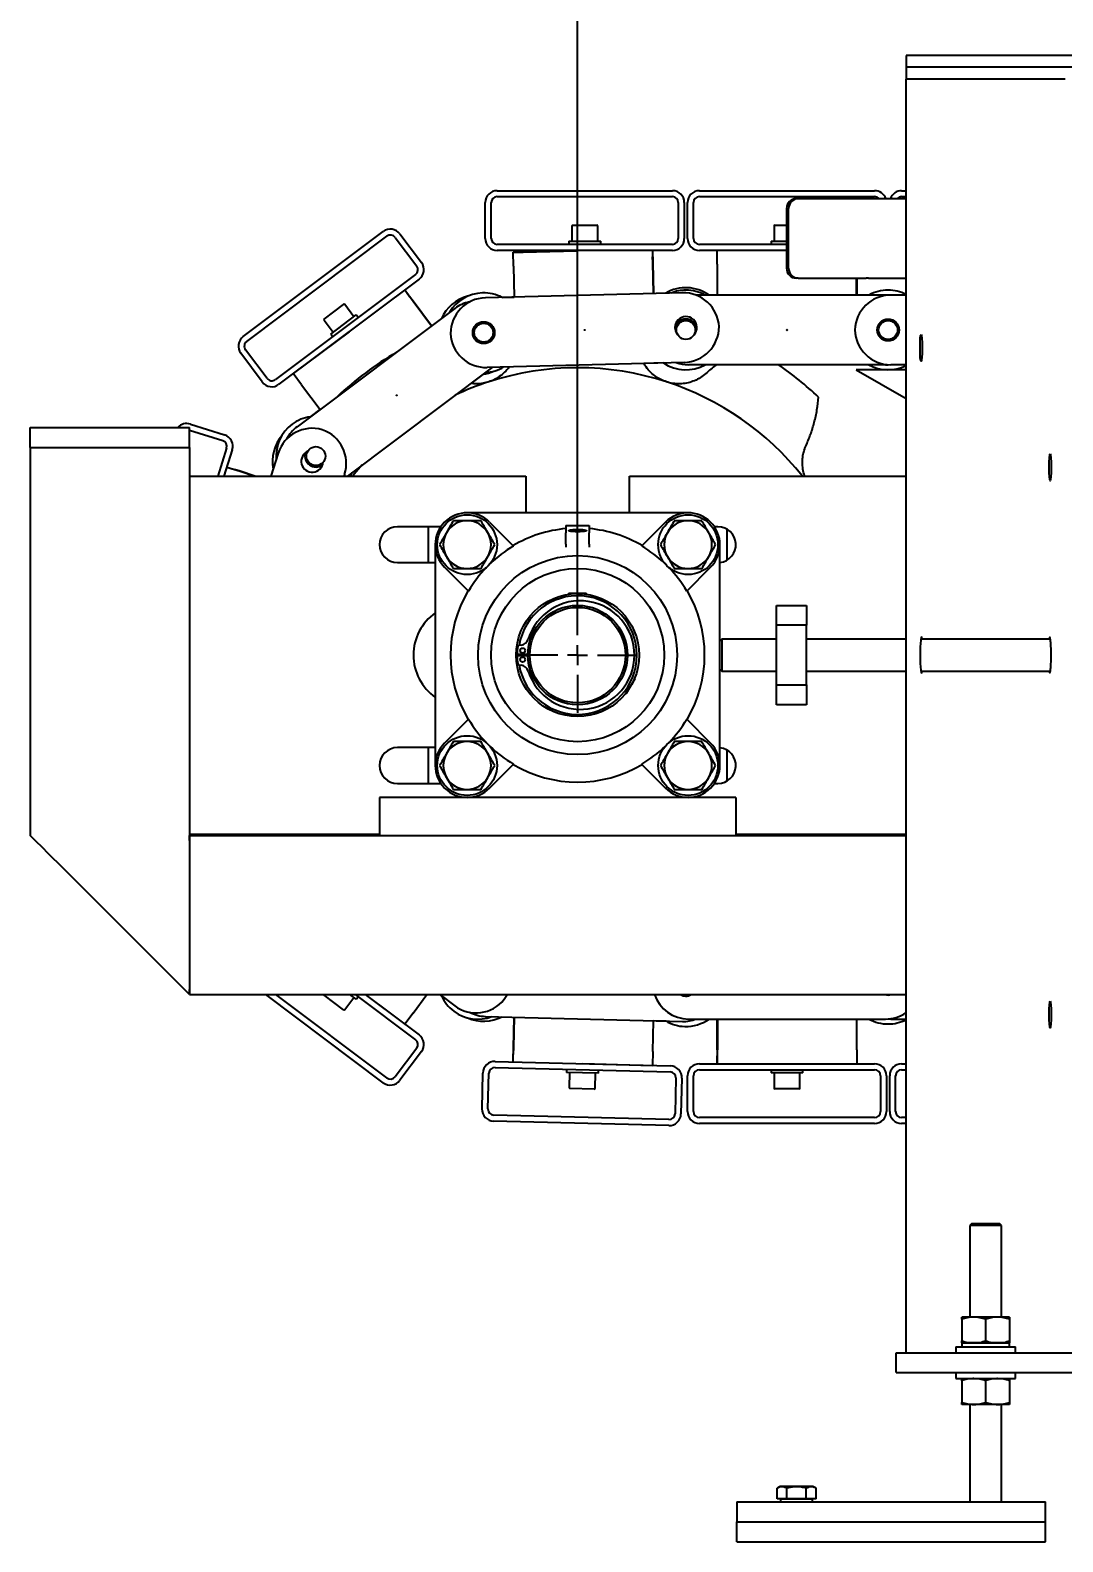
# Model space of a CAD drawing. Header units: millimetres. Extents: x 0 to 11880, y 0 to 8400.
# Drawn here: x 5668 to 6187, y 6149 to 6909 of the extents above; entities that cross this region are included whole.
import ezdxf

# ---------------------------------------------------------------- set-up
doc = ezdxf.new("R2010")
doc.units = ezdxf.units.MM
doc.header["$LTSCALE"] = 20
doc.layers.add('ANNOTAZIONI', color=7, linetype='Continuous')
doc.styles.add('SLDTEXTSTYLE0', font='arial.ttf', dxfattribs={"width": 0.948})
doc.dimstyles.new('SLDDIMSTYLE0', dxfattribs={"dimtxt": 60, "dimasz": 66.04, "dimexe": 0, "dimexo": 0.0625, "dimgap": 15, "dimtad": 1, "dimdec": 1, "dimrnd": 1e-09, "dimzin": 12, "dimdsep": 46, "dimtxsty": 'SLDTEXTSTYLE0', "dimsah": 1, "dimcen": 0.09, "dimadec": 0, "dimazin": 3, "dimtfac": 1, "dimtofl": 0, "dimtmove": 0, "dimatfit": 3, "dimfxl": 1, "dimfrac": 2, "dimtolj": 1, "dimtzin": 12, "dimarcsym": 0})

# ---------------------------------------------------------------- blocks, each defined once
blk = doc.blocks.new('_D_2')
at = {"layer": 'ANNOTAZIONI', "transparency": 16777216}
for p, q in [((5942.78, 6614.54), (5942.78, 7353.34)), ((10826.98, 6648.04), (10826.98, 7353.34)), ((5942.78, 7333.34), (10826.98, 7333.34))]:
    blk.add_line(p, q, dxfattribs=at)
for points in [[(5942.78, 7333.34), (6008.82, 7323.18), (6008.82, 7343.5)], [(10826.98, 7333.34), (10760.94, 7343.5), (10760.94, 7323.18)]]:
    blk.add_solid(points, dxfattribs=at)
at = {"layer": 'ANNOTAZIONI', "transparency": 16777216, "insert": (8258.83, 7410.69), "char_height": 60, "attachment_point": 1, "style": 'SLDTEXTSTYLE0'}
blk.add_mtext('4884,2', dxfattribs=at)
blk = doc.blocks.new('SW_CENTERMARKSYMBOL_0')
at = {"layer": 'ANNOTAZIONI', "color": 0}
for p, q in [((0, 10), (0, 29)), ((-10, 0), (-29, 0)), ((0, 0), (-5, 0)), ((0, 0), (0, 5)), ((0, 0), (0, -5)), ((0, 0), (5, 0)), ((10, 0), (29, 0)), ((0, -10), (0, -29))]:
    blk.add_line(p, q, dxfattribs=at)

msp = doc.modelspace()

# ---------------------------------------------------------------- linework, layer by layer
at = {"color": 7, "linetype": 'Continuous', "lineweight": 25}
for p, q in [((10672.78, 6895.94), (6107.78, 6895.94)), ((6107.78, 6895.94), (6107.78, 6892.94)), ((6107.78, 6892.94), (6107.78, 6889.94)), ((10672.78, 6889.94), (6107.78, 6889.94)), ((6107.78, 6889.94), (6107.78, 6883.94)), ((6107.78, 6243.94), (6107.78, 6883.94)), ((6110.28, 6883.94), (6107.78, 6883.94)), ((6114.27, 6883.94), (6110.28, 6883.94)), ((6116.51, 6883.94), (6114.27, 6883.94)), ((6124.48, 6883.94), (6116.51, 6883.94)), ((6171.07, 6883.94), (6124.48, 6883.94)), ((6179.05, 6883.94), (6171.07, 6883.94)), ((6181.28, 6883.94), (6179.05, 6883.94)), ((6185.27, 6883.94), (6181.28, 6883.94)), ((6187.78, 6883.94), (6185.27, 6883.94)), ((5896.38, 6803.93), (5896.38, 6821.93)), ((5899.38, 6803.93), (5899.38, 6821.93)), ((5902.38, 6827.93), (5990.38, 6827.93)), ((5902.38, 6824.93), (5990.38, 6824.93)), ((5993.38, 6821.93), (5993.38, 6803.93)), ((5996.38, 6821.93), (5996.38, 6803.93)), ((5997.98, 6803.93), (5997.98, 6821.93)), ((6000.98, 6803.93), (6000.98, 6821.93)), ((6003.98, 6827.93), (6091.98, 6827.93)), ((6003.98, 6824.93), (6091.98, 6824.93)), ((6052.61, 6823.94), (6053.64, 6823.94)), ((6053.64, 6823.94), (6087.67, 6823.94)), ((6087.67, 6823.94), (6088.96, 6823.94)), ((6088.96, 6823.94), (6107.78, 6823.94)), ((6105.58, 6827.93), (6107.78, 6827.93)), ((6105.58, 6824.93), (6107.78, 6824.93)), ((6047.78, 6818.94), (6047.78, 6788.94)), ((6048.81, 6788.94), (6048.81, 6818.94)), ((5774.73, 6754.61), (5845.12, 6807.43)), ((5939.88, 6810.13), (5939.88, 6802.53)), ((5940.28, 6810.53), (5952.48, 6810.53)), ((5952.88, 6802.53), (5952.88, 6810.13)), ((6041.48, 6810.13), (6041.48, 6802.53)), ((6041.88, 6810.53), (6047.78, 6810.53)), ((5776.53, 6752.21), (5846.92, 6805.03)), ((5851.12, 6804.43), (5861.92, 6790.03)), ((5853.52, 6806.23), (5864.32, 6791.83)), ((5990.38, 6800.93), (5902.38, 6800.93)), ((5938.38, 6802.53), (5938.38, 6800.93)), ((5938.38, 6802.53), (5954.38, 6802.53)), ((5954.38, 6800.93), (5954.38, 6802.53)), ((6047.78, 6800.93), (6003.98, 6800.93)), ((6039.98, 6802.53), (6039.98, 6800.93)), ((6039.98, 6802.53), (6047.78, 6802.53)), ((5990.38, 6797.93), (5902.38, 6797.93)), ((5947.97, 6797.93), (5910.36, 6796.96)), ((5910.36, 6796.96), (5915.36, 6797.09)), ((5910.36, 6796.96), (5910.36, 6796.96)), ((5910.54, 6789.96), (5910.36, 6796.96)), ((5915.36, 6797.09), (5942.38, 6797.78)), ((5942.38, 6797.93), (5942.38, 6797.78)), ((5980.36, 6797.93), (5980.44, 6794.76)), ((5980.36, 6797.93), (5980.51, 6791.76)), ((5980.44, 6794.76), (5980.44, 6794.76)), ((5980.52, 6791.76), (5980.44, 6794.76)), ((5980.91, 6776.27), (5980.51, 6791.76)), ((5980.52, 6791.76), (5980.92, 6776.27)), ((6047.78, 6797.93), (6003.98, 6797.93)), ((6012.97, 6790.93), (6012.97, 6797.93)), ((5861.32, 6785.83), (5790.93, 6733.01)), ((5910.54, 6789.96), (5910.94, 6774.47)), ((6012.97, 6790.93), (6012.97, 6775.43)), ((6053.64, 6783.94), (6052.61, 6783.94)), ((6053.64, 6783.94), (6087.67, 6783.94)), ((6082.97, 6775.43), (6082.97, 6783.94)), ((6082.98, 6783.94), (6082.98, 6775.43)), ((6088.96, 6783.94), (6087.67, 6783.94)), ((6088.96, 6783.94), (6107.78, 6783.94)), ((5863.12, 6783.43), (5792.73, 6730.61)), ((5855.92, 6778.03), (5860.12, 6772.43)), ((5855.92, 6778.03), (5858.32, 6774.83)), ((5995.4, 6776.64), (5896.45, 6774.1)), ((5881.02, 6768.73), (5801.84, 6709.32)), ((5815.49, 6763.44), (5825.24, 6770.76)), ((5830.37, 6764.6), (5825.8, 6770.68)), ((5858.32, 6774.83), (5858.32, 6774.83)), ((5860.12, 6772.43), (5858.32, 6774.83)), ((5869.42, 6760.03), (5860.12, 6772.43)), ((5860.12, 6772.43), (5869.43, 6760.03)), ((5904.82, 6774.31), (5910.94, 6774.47)), ((6097.47, 6775.43), (6002.37, 6775.43)), ((6098.77, 6775.38), (6097.47, 6775.43)), ((6107.78, 6775.43), (6100.08, 6775.43)), ((5815.41, 6762.88), (5819.97, 6756.8)), ((5818.77, 6755.9), (5831.57, 6765.5)), ((5832.53, 6764.22), (5831.57, 6765.5)), ((5827.93, 6757.02), (5799.93, 6736.01)), ((5818.77, 6755.9), (5819.73, 6754.62)), ((5824.73, 6754.62), (5824.73, 6754.62)), ((5784.33, 6731.81), (5773.53, 6746.21)), ((5786.73, 6733.61), (5775.93, 6748.01)), ((5896.77, 6751.97), (5895.87, 6751.12)), ((5899.94, 6739.17), (5827.13, 6684.54)), ((5996.3, 6741.65), (5897.35, 6739.11)), ((5985.93, 6741.38), (5976.09, 6741.13)), ((6097.47, 6740.43), (5998.48, 6740.43)), ((6082.78, 6737.94), (6107.78, 6723.5)), ((6107.78, 6737.94), (6082.78, 6737.94)), ((6097.47, 6740.43), (6098.77, 6740.48)), ((6107.78, 6740.43), (6100.08, 6740.43)), ((5799.93, 6736.02), (5799.93, 6736.02)), ((5804.13, 6730.41), (5799.93, 6736.01)), ((5804.13, 6730.41), (5813.43, 6718.02)), ((5896.5, 6736.59), (5889.15, 6731.07)), ((5808.54, 6714.34), (5813.43, 6718.02)), ((5667.78, 6708.94), (5747.78, 6708.94)), ((5667.78, 6698.94), (5667.78, 6708.94)), ((5747.78, 6698.94), (5747.78, 6708.94)), ((5747.78, 6707.63), (5764.47, 6702.3)), ((5748.23, 6710.63), (5765.38, 6705.16)), ((5667.78, 6698.94), (5670.28, 6698.94)), ((5667.78, 6698.94), (5667.78, 6503.94)), ((5667.78, 6698.94), (5747.78, 6698.94)), ((5745.27, 6698.94), (5747.78, 6698.94)), ((5747.78, 6698.94), (5747.78, 6423.94)), ((5766.41, 6698.53), (5761.95, 6684.54)), ((5769.27, 6697.61), (5765.1, 6684.54)), ((5792.37, 6696), (5788.72, 6684.54)), ((5766.53, 6689.04), (5770.35, 6687.82)), ((5766.53, 6689.04), (5773.2, 6686.91)), ((5770.35, 6687.82), (5770.34, 6687.82)), ((5773.2, 6686.91), (5770.35, 6687.82)), ((5773.2, 6686.91), (5780.64, 6684.54)), ((5780.63, 6684.54), (5773.2, 6686.91)), ((5825.72, 6685.36), (5825.46, 6684.54)), ((5829.11, 6686.03), (5828.59, 6684.54)), ((5747.78, 6684.54), (5916.78, 6684.54)), ((5916.78, 6684.54), (5916.78, 6666.04)), ((5968.78, 6684.54), (6107.78, 6684.54)), ((5968.78, 6666.04), (5968.78, 6684.54)), ((5998.28, 6666.04), (5887.28, 6666.04)), ((5874.05, 6659.04), (5852.28, 6659.04)), ((5867.78, 6659.04), (5867.78, 6641.04)), ((5898.59, 6661.35), (5910.59, 6649.35)), ((5936.94, 6659.64), (5948.61, 6659.64)), ((5936.94, 6659.64), (5936.94, 6655.95)), ((5936.94, 6650.34), (5936.94, 6655.95)), ((5948.61, 6659.64), (5948.61, 6655.95)), ((5948.61, 6650.34), (5948.61, 6655.95)), ((5986.96, 6661.35), (5974.96, 6649.35)), ((6013.28, 6659.04), (6011.5, 6659.04)), ((6017.78, 6657.83), (6017.78, 6642.24)), ((5871.28, 6650.04), (5871.28, 6539.04)), ((5936.94, 6650.34), (5936.94, 6648.84)), ((5948.61, 6650.34), (5948.61, 6648.84)), ((6014.28, 6601.46), (6014.28, 6650.04)), ((5852.28, 6641.04), (5871.28, 6641.04)), ((5875.96, 6638.72), (5887.96, 6626.73)), ((5997.59, 6626.73), (6009.59, 6638.72)), ((5938.45, 6625.44), (5938.1, 6625.08)), ((5947.1, 6625.44), (5938.45, 6625.44)), ((5947.46, 6625.08), (5947.1, 6625.44)), ((6042.78, 6609.54), (6042.78, 6619.54)), ((6042.78, 6619.54), (6057.78, 6619.54)), ((6057.78, 6619.54), (6057.78, 6609.54)), ((6057.78, 6609.54), (6042.78, 6609.54)), ((6042.78, 6579.54), (6042.78, 6609.54)), ((6057.78, 6579.54), (6057.78, 6609.54)), ((6015.28, 6602.54), (6014.28, 6601.54)), ((6014.28, 6587.62), (6014.28, 6601.46)), ((6042.78, 6602.54), (6015.28, 6602.54)), ((6015.28, 6602.54), (6015.28, 6586.54)), ((6107.78, 6602.54), (6057.78, 6602.54)), ((6180.31, 6602.54), (6115.25, 6602.54)), ((5912.38, 6595.04), (5917.78, 6594.95)), ((5917.78, 6594.13), (5912.38, 6594.04)), ((5912.98, 6594.54), (5912.98, 6595.03)), ((5912.98, 6594.05), (5912.98, 6594.54)), ((5914.42, 6599.57), (5913.32, 6599.43)), ((5913.32, 6589.65), (5914.42, 6589.5)), ((6014.28, 6539.04), (6014.28, 6587.62)), ((6014.28, 6587.54), (6015.28, 6586.54)), ((6015.28, 6586.54), (6042.78, 6586.54)), ((6057.78, 6586.54), (6107.78, 6586.54)), ((6115.25, 6586.54), (6180.31, 6586.54)), ((5967.37, 6575.34), (5971.7, 6582.83)), ((5971.7, 6582.83), (5971.57, 6583.32)), ((6042.78, 6579.54), (6057.78, 6579.54)), ((6042.78, 6569.54), (6042.78, 6579.54)), ((6057.78, 6579.54), (6057.78, 6569.54)), ((5966.89, 6575.21), (5967.37, 6575.34)), ((6057.78, 6569.54), (6042.78, 6569.54)), ((5887.96, 6562.35), (5875.96, 6550.35)), ((5997.59, 6562.35), (6009.59, 6550.35)), ((5871.28, 6548.04), (5852.28, 6548.04)), ((5867.78, 6548.04), (5867.78, 6530.04)), ((6017.78, 6546.83), (6017.78, 6531.24)), ((5898.59, 6527.72), (5910.59, 6539.72)), ((5974.96, 6539.72), (5986.96, 6527.72)), ((5852.28, 6530.04), (5874.05, 6530.04)), ((6011.5, 6530.04), (6013.28, 6530.04)), ((5843.28, 6522.94), (5843.28, 6503.94)), ((6022.28, 6522.94), (5843.28, 6522.94)), ((5998.28, 6523.04), (5887.28, 6523.04)), ((6022.28, 6522.94), (6022.28, 6503.94)), ((5670.28, 6501.43), (5667.78, 6503.94)), ((5747.78, 6504.54), (5843.28, 6504.54)), ((5747.78, 6503.94), (6107.78, 6503.94)), ((5747.78, 6501.43), (5747.78, 6503.94)), ((5761.31, 6504.54), (5761.5, 6503.94)), ((5764.46, 6504.54), (5764.65, 6503.94)), ((5764.46, 6504.54), (5764.65, 6503.94)), ((5785.03, 6503.94), (5786.91, 6504.54)), ((5788.27, 6503.94), (5788.08, 6504.54)), ((5788.08, 6504.54), (5788.27, 6503.94)), ((5824.47, 6504.54), (5825.27, 6503.94)), ((5824.82, 6504.54), (5824.93, 6504.19)), ((5827.41, 6503.94), (5827.1, 6504.54)), ((5827.73, 6503.94), (5827.3, 6504.54)), ((5829.87, 6504.54), (5830.35, 6503.94)), ((6022.28, 6504.54), (6107.78, 6504.54)), ((6055.2, 6503.94), (6055.68, 6504.54)), ((6056.75, 6503.94), (6056.96, 6504.54)), ((6107.78, 6501.43), (6107.78, 6503.94)), ((5674.27, 6497.44), (5670.28, 6501.43)), ((5676.51, 6495.21), (5674.27, 6497.44)), ((5684.48, 6487.23), (5676.51, 6495.21)), ((5731.07, 6440.64), (5684.48, 6487.23)), ((5739.05, 6432.67), (5731.07, 6440.64)), ((5741.28, 6430.43), (5739.05, 6432.67)), ((5745.27, 6426.45), (5741.28, 6430.43)), ((5747.78, 6423.94), (5745.27, 6426.45)), ((5747.78, 6423.94), (5747.78, 6426.45)), ((6107.78, 6423.94), (6107.78, 6426.45)), ((5747.78, 6423.94), (6107.78, 6423.94)), ((5845.11, 6379.65), (5786.09, 6423.94)), ((5846.91, 6382.05), (5791.09, 6423.94)), ((5825.24, 6416.32), (5815.48, 6423.64)), ((5825.8, 6416.4), (5830.36, 6422.47)), ((5831.56, 6421.57), (5828.41, 6423.94)), ((5831.08, 6423.94), (5861.32, 6401.25)), ((5831.56, 6421.57), (5832.52, 6422.85)), ((5836.08, 6423.94), (5863.12, 6403.65)), ((5836.08, 6423.94), (5855.92, 6409.05)), ((5860.13, 6414.65), (5867.1, 6423.94)), ((5874.32, 6423.37), (5873.57, 6423.94)), ((5873.57, 6423.94), (5881.02, 6418.35)), ((5860.13, 6414.65), (5855.92, 6409.05)), ((5896.45, 6412.98), (5995.4, 6410.44)), ((5910.94, 6412.61), (5910.54, 6397.11)), ((5910.54, 6397.11), (5910.94, 6412.61)), ((5998.48, 6411.65), (6097.47, 6411.65)), ((6012.97, 6396.15), (6012.97, 6411.65)), ((6012.98, 6411.65), (6012.98, 6396.15)), ((6082.98, 6396.15), (6082.98, 6411.65)), ((6098.78, 6411.7), (6100.08, 6411.65)), ((6100.08, 6411.65), (6107.78, 6411.65)), ((5855.92, 6409.05), (5855.92, 6409.05)), ((5980.52, 6395.31), (5980.92, 6410.81)), ((5987.03, 6410.65), (5980.92, 6410.81)), ((5861.92, 6397.05), (5851.11, 6382.65)), ((5910.36, 6390.11), (5910.54, 6397.11)), ((5910.54, 6397.11), (5910.46, 6394.11)), ((6012.97, 6396.15), (6012.97, 6393.15)), ((6012.98, 6389.15), (6012.98, 6396.15)), ((6082.98, 6396.15), (6082.98, 6389.15)), ((5864.32, 6395.25), (5853.51, 6380.85)), ((5901.36, 6390.35), (5989.33, 6388.08)), ((5910.36, 6390.11), (5910.46, 6394.11)), ((5910.46, 6394.11), (5910.46, 6394.11)), ((5945.35, 6389.22), (5980.34, 6388.32)), ((5949.35, 6389.11), (5949.35, 6389.11)), ((5980.52, 6395.31), (5980.34, 6388.32)), ((6003.97, 6389.15), (6091.97, 6389.15)), ((6012.97, 6389.15), (6012.97, 6393.15)), ((6012.97, 6393.15), (6012.98, 6393.15)), ((6105.57, 6389.15), (6107.78, 6389.15)), ((5894.75, 6366.51), (5895.21, 6384.5)), ((5897.75, 6366.43), (5898.21, 6384.42)), ((5901.28, 6387.35), (5989.26, 6385.09)), ((5937.27, 6386.42), (5937.23, 6384.82)), ((5953.23, 6384.41), (5937.23, 6384.82)), ((5938.73, 6384.78), (5938.54, 6377.19)), ((5951.53, 6376.85), (5951.73, 6384.45)), ((5953.23, 6384.41), (5953.27, 6386.01)), ((5980.34, 6388.32), (5980.34, 6388.32)), ((5992.18, 6382.01), (5991.71, 6364.02)), ((5995.18, 6381.93), (5994.71, 6363.94)), ((5997.97, 6365.15), (5997.97, 6383.15)), ((6000.97, 6365.15), (6000.97, 6383.15)), ((6003.97, 6386.15), (6091.97, 6386.15)), ((6039.97, 6386.15), (6039.97, 6384.55)), ((6055.97, 6384.55), (6039.97, 6384.55)), ((6041.47, 6384.55), (6041.47, 6376.95)), ((6054.47, 6376.95), (6054.47, 6384.55)), ((6055.97, 6384.55), (6055.97, 6386.15)), ((6094.97, 6383.15), (6094.97, 6365.15)), ((6097.97, 6383.15), (6097.97, 6365.15)), ((6099.57, 6365.15), (6099.57, 6383.15)), ((6102.57, 6365.15), (6102.57, 6383.15)), ((6105.57, 6386.15), (6107.78, 6386.15)), ((5951.12, 6376.46), (5938.93, 6376.78)), ((6054.07, 6376.55), (6041.87, 6376.55)), ((5988.56, 6358.09), (5900.59, 6360.36)), ((5988.64, 6361.09), (5900.67, 6363.35)), ((6091.97, 6362.15), (6003.97, 6362.15)), ((6091.97, 6359.15), (6003.97, 6359.15)), ((6107.78, 6362.15), (6105.57, 6362.15)), ((6107.78, 6359.15), (6105.57, 6359.15)), ((6140.78, 6308.94), (6139.78, 6307.94)), ((6139.78, 6307.94), (6139.78, 6261.84)), ((6155.78, 6307.94), (6139.78, 6307.94)), ((6140.78, 6308.94), (6154.78, 6308.94)), ((6155.78, 6307.94), (6154.78, 6308.94)), ((6155.78, 6261.84), (6155.78, 6307.94)), ((6141.78, 6261.84), (6135.78, 6261.84)), ((6135.78, 6260.77), (6135.78, 6249.91)), ((6153.78, 6261.84), (6141.78, 6261.84)), ((6147.78, 6260.77), (6147.78, 6249.91)), ((6159.78, 6261.84), (6153.78, 6261.84)), ((6159.78, 6260.77), (6159.78, 6249.91)), ((6132.78, 6246.94), (6132.78, 6243.94)), ((6132.78, 6246.94), (6162.78, 6246.94)), ((6135.78, 6248.84), (6135.78, 6246.94)), ((6141.78, 6248.84), (6135.78, 6248.84)), ((6135.78, 6248.84), (6159.78, 6248.84)), ((6153.78, 6248.84), (6141.78, 6248.84)), ((6159.78, 6248.84), (6153.78, 6248.84)), ((6159.78, 6246.94), (6159.78, 6248.84)), ((6162.78, 6243.94), (6162.78, 6246.94)), ((6102.78, 6233.94), (6102.78, 6243.94)), ((6102.78, 6243.94), (6192.78, 6243.94)), ((6102.78, 6233.94), (6192.78, 6233.94)), ((6132.78, 6233.94), (6132.78, 6230.94)), ((6132.78, 6230.94), (6162.78, 6230.94)), ((6135.78, 6229.87), (6135.78, 6219.01)), ((6147.78, 6229.87), (6147.78, 6219.01)), ((6159.78, 6229.87), (6159.78, 6219.01)), ((6162.78, 6230.94), (6162.78, 6233.94)), ((6141.78, 6217.94), (6135.78, 6217.94)), ((6139.78, 6217.94), (6139.78, 6168.94)), ((6153.78, 6217.94), (6141.78, 6217.94)), ((6159.78, 6217.94), (6153.78, 6217.94)), ((6155.78, 6168.94), (6155.78, 6217.94)), ((6044.54, 6176.74), (6042.96, 6175.82)), ((6042.96, 6170.49), (6042.96, 6175.82)), ((6052.78, 6176.74), (6044.54, 6176.74)), ((6047.87, 6170.49), (6047.87, 6175.82)), ((6061.01, 6176.74), (6052.78, 6176.74)), ((6057.68, 6170.49), (6057.68, 6175.82)), ((6062.59, 6175.82), (6061.01, 6176.74)), ((6062.59, 6170.49), (6062.59, 6175.82)), ((6022.78, 6168.94), (6022.78, 6158.94)), ((6022.78, 6168.94), (6052.78, 6168.94)), ((6047.87, 6170.49), (6042.96, 6170.49)), ((6044.78, 6170.34), (6044.78, 6168.94)), ((6060.78, 6170.34), (6044.78, 6170.34)), ((6045.46, 6170.49), (6045.46, 6170.34)), ((6057.68, 6170.49), (6047.87, 6170.49)), ((6052.78, 6168.94), (6147.78, 6168.94)), ((6062.59, 6170.49), (6057.68, 6170.49)), ((6060.09, 6170.34), (6060.09, 6170.49)), ((6060.78, 6168.94), (6060.78, 6170.34)), ((6147.78, 6168.94), (6177.78, 6168.94)), ((6177.78, 6158.94), (6177.78, 6168.94)), ((6022.78, 6148.94), (6022.78, 6158.94)), ((6022.78, 6158.94), (6177.78, 6158.94)), ((6052.78, 6158.94), (6147.78, 6158.94)), ((6177.78, 6148.94), (6177.78, 6158.94)), ((6022.78, 6148.94), (6177.78, 6148.94))]:
    msp.add_line(p, q, dxfattribs=at)
at = {"color": 7, "linetype": 'Continuous', "lineweight": 25, "flags": 128}
for points in [[(5892.35, 6761.01), (5893.34, 6760.96), (5893.66, 6760.91)], [(5828.62, 6684.54), (5829.23, 6685.67), (5829.55, 6686.35)], [(5834.52, 6690.08), (5830.56, 6685.4), (5829.87, 6684.54)], [(5942.78, 6657.68), (5944.03, 6657.66), (5945.18, 6657.59), (5946.14, 6657.48), (5946.82, 6657.34), (5947.18, 6657.19), (5947.18, 6657.02), (5946.82, 6656.86), (5946.14, 6656.72), (5945.18, 6656.61), (5944.03, 6656.55), (5942.78, 6656.52), (5941.52, 6656.55), (5940.37, 6656.61), (5939.41, 6656.72), (5938.73, 6656.86), (5938.37, 6657.02), (5938.37, 6657.19), (5938.73, 6657.34), (5939.41, 6657.48), (5940.37, 6657.59), (5941.52, 6657.66), (5942.78, 6657.68)], [(5947.06, 6656.94), (5947.01, 6657.02), (5946.63, 6657.18), (5945.92, 6657.32), (5944.92, 6657.42), (5943.73, 6657.48), (5942.46, 6657.5), (5941.21, 6657.46), (5940.11, 6657.37), (5939.24, 6657.25), (5938.68, 6657.1), (5938.49, 6656.94), (5938.49, 6656.94)], [(5799.79, 6504.54), (5799.66, 6504.41), (5799.18, 6503.94)], [(5905.92, 6421.54), (5907.23, 6423.7), (5907.35, 6423.94)]]:
    msp.add_lwpolyline(points, dxfattribs=at)
at = {"color": 7, "linetype": 'Continuous', "lineweight": 25}
for centre, radius in [((5895.59, 6756.57), 5.5), ((5895.59, 6756.57), 4.75), ((5997.17, 6757.93), 4.75), ((6098.77, 6757.93), 5.5), ((6098.77, 6757.93), 4.75), ((5946.37, 6757.87), 0.1), ((6047.97, 6757.93), 0.1), ((5851.93, 6725.03), 0.1), ((5811.3, 6694.54), 4.75), ((5887.28, 6650.04), 15), ((5998.28, 6650.04), 15), ((5942.78, 6594.54), 50), ((5942.78, 6594.54), 43.51), ((5942.78, 6594.54), 30.9), ((5942.78, 6594.54), 25), ((5942.78, 6594.54), 24), ((5915.17, 6596.79), 1.25), ((5915.17, 6592.29), 1.25), ((5887.28, 6539.04), 15), ((5998.28, 6539.04), 15)]:
    msp.add_circle(centre, radius, dxfattribs=at)
for centre, radius, start, end in [((5902.38, 6821.93), 6, 90, 180), ((5902.38, 6821.93), 3, 90, 180), ((5990.38, 6821.93), 6, 0, 90), ((5990.38, 6821.93), 3, 0, 90), ((6003.98, 6821.93), 6, 90, 180), ((6003.98, 6821.93), 3, 90, 180), ((6052.69, 6819.02), 4.92, 91.01019, 180.97576), ((6053.73, 6819.02), 4.92, 91.01019, 180.97576), ((6091.98, 6821.93), 6, 19.57254, 90), ((6091.98, 6821.93), 3, 42.06706, 90), ((6105.58, 6821.93), 6, 90, 160.42746), ((6105.58, 6821.93), 3, 90, 137.93294), ((5848.72, 6802.63), 6, 36.88292, 126.88292), ((5940.28, 6810.13), 0.4, 90, 180), ((5952.48, 6810.13), 0.4, 0, 90), ((6041.88, 6810.13), 0.4, 90, 180), ((5848.72, 6802.63), 3, 36.88292, 126.88292), ((5902.38, 6803.93), 6, 180, 270), ((5902.38, 6803.93), 3, 180, 270), ((5990.38, 6803.93), 6, 270, 0), ((5990.38, 6803.93), 3, 270, 0), ((6003.98, 6803.93), 6, 180, 270), ((6003.98, 6803.93), 3, 180, 270), ((5859.52, 6788.23), 6, 306.88292, 36.88292), ((5859.52, 6788.23), 3, 306.88292, 36.88292), ((6052.69, 6788.85), 4.92, 179.02424, 268.98981), ((6053.73, 6788.85), 4.92, 179.02424, 268.98981), ((5895.59, 6756.57), 20, 91.47268, 149.41519), ((5895.59, 6756.57), 20, 62.51765, 91.47268), ((5997.16, 6759.18), 20, 54.33859, 120.42252), ((5997.17, 6757.93), 20, 90, 111.82627), ((5995.86, 6758.65), 18, 3.06443, 91.47268), ((5997.17, 6757.93), 20, 61.04498, 90), ((6098.77, 6757.93), 20, 90, 118.95502), ((6098.77, 6757.93), 20, 63.24723, 90), ((5825.48, 6770.44), 0.4, 36.88292, 126.88292), ((5892.57, 6755.52), 20, 104.58877, 155.83794), ((5896.91, 6756.1), 18, 91.47268, 179.88092), ((5891.82, 6754.33), 18, 100.60182, 126.8839), ((6100.08, 6757.43), 18, 90, 178.40825), ((5815.73, 6763.12), 0.4, 126.88292, 216.88292), ((5997.16, 6759.18), 5.5, 318.68688, 222.80648), ((5997.17, 6757.93), 5.5, 7.27921, 174.21477), ((5778.33, 6749.81), 6, 126.88292, 216.88292), ((5896.88, 6757.1), 18, 183.06443, 271.47268), ((5995.84, 6759.65), 18, 271.47268, 359.88092), ((6047.98, 6757.93), 0.1, 90.81072, 269.18928), ((6100.08, 6758.43), 18, 181.59175, 270), ((5778.33, 6749.81), 3, 126.88292, 216.88292), ((5942.78, 6594.54), 177.39, 120.81652, 132.95129), ((5895.59, 6756.57), 20, 272.60711, 300.4277), ((5942.78, 6594.54), 144.39, 72, 108), ((5997.17, 6757.93), 20, 235.8073, 298.95502), ((5998.48, 6758.43), 18, 249.69172, 270), ((5942.78, 6594.54), 177.39, 46.97113, 55.32886), ((6098.77, 6757.93), 20, 241.04498, 296.75277), ((5789.13, 6735.41), 6, 216.88292, 306.88292), ((5789.13, 6735.41), 3, 216.88292, 306.88292), ((5942.78, 6594.54), 144.39, 108, 115.19626), ((5892.57, 6755.52), 20, 277.92789, 293.76683), ((5942.78, 6594.54), 144.39, 38.55877, 72), ((5746.41, 6704.91), 6, 72.29414, 137.88271), ((5811.3, 6694.54), 20, 126.8839, 184.82046), ((5809.52, 6690.53), 18, 73.88688, 162.29513), ((5812.64, 6694.92), 18, 126.8839, 153.16598), ((5811.3, 6694.54), 20, 97.93307, 126.8839), ((5808.57, 6690.83), 18, 342.29513, 70.70337), ((5763.56, 6699.44), 3, 342.29414, 72.29414), ((5763.56, 6699.44), 6, 342.29414, 72.29414), ((5809.45, 6691.93), 20, 139.99483, 191.24497), ((5809.44, 6691.92), 5.5, 113.95634, 355.22266), ((5811.3, 6694.54), 5.5, 161.51982, 306.8839), ((5887.28, 6650.04), 16, 45, 225), ((5887.28, 6650.04), 12, 90, 150), ((5887.28, 6650.04), 12, 30, 90), ((5998.28, 6650.04), 16, 315, 135), ((5998.28, 6650.04), 12, 90, 150), ((5998.28, 6650.04), 12, 30, 90), ((5852.28, 6650.04), 9, 90, 270), ((5887.28, 6650.04), 12, 150, 210), ((5887.28, 6650.04), 12, 330, 30), ((5942.78, 6594.54), 63.83, 95.24703, 120.48192), ((5942.78, 6594.54), 63.83, 59.51808, 84.75297), ((5998.28, 6650.04), 12, 150, 210), ((5998.28, 6650.04), 12, 330, 30), ((6013.28, 6650.04), 9, 276.37937, 90), ((5942.78, 6594.54), 63.57, 120.42199, 133.74954), ((5942.78, 6594.54), 63.57, 46.25046, 59.57801), ((5887.28, 6650.04), 12, 210, 270), ((5887.28, 6650.04), 12, 270, 330), ((5998.28, 6650.04), 12, 210, 270), ((5998.28, 6650.04), 12, 270, 330), ((5942.78, 6594.54), 63.57, 136.25046, 149.57801), ((5942.78, 6594.54), 63.57, 30.42199, 43.74954), ((5942.78, 6594.54), 63.83, 149.51808, 210.48192), ((5942.78, 6594.54), 29.8, 189.45755, 170.54245), ((5942.78, 6594.54), 63.83, 329.51808, 30.48192), ((5944.08, 6594.54), 27.29, 197.17674, 162.82326), ((5886.28, 6594.54), 26, 125.23442, 234.76558), ((5913.85, 6603.88), 4.35, 277.5, 342.82326), ((5942.78, 6594.54), 30.4, 171.96401, 179.05759), ((5942.78, 6594.54), 30.4, 180.94241, 188.03599), ((5913.42, 6598.68), 0.75, 97.5, 171.96401), ((5913.42, 6590.39), 0.75, 188.03599, 262.5), ((5913.85, 6585.19), 4.35, 17.17674, 82.5), ((5942.78, 6594.54), 63.57, 210.42199, 223.74955), ((5942.78, 6594.54), 63.57, 316.25046, 329.57801), ((5852.28, 6539.04), 9, 90, 270), ((5887.28, 6539.04), 16, 135, 315), ((5887.28, 6539.04), 12, 90, 150), ((5887.28, 6539.04), 12, 30, 90), ((5942.78, 6594.54), 63.57, 226.25045, 239.57801), ((5942.78, 6594.54), 63.57, 300.42199, 313.74954), ((5998.28, 6539.04), 16, 225, 45), ((5998.28, 6539.04), 12, 90, 150), ((5998.28, 6539.04), 12, 30, 90), ((6013.28, 6539.04), 9, 270, 83.62063), ((5887.28, 6539.04), 12, 150, 210), ((5887.28, 6539.04), 12, 330, 30), ((5998.28, 6539.04), 12, 150, 210), ((5998.28, 6539.04), 12, 330, 30), ((5887.28, 6539.04), 12, 210, 270), ((5887.28, 6539.04), 12, 270, 330), ((5942.78, 6594.54), 63.83, 239.51808, 300.48192), ((5998.28, 6539.04), 12, 210, 270), ((5998.28, 6539.04), 12, 270, 330), ((5815.72, 6423.96), 0.4, 182.83779, 233.11659), ((5892.57, 6431.56), 20, 204.16255, 233.11758), ((5891.82, 6432.74), 18, 233.11758, 321.52582), ((5998.48, 6429.65), 18, 198.49502, 270), ((5997.16, 6427.9), 4.75, 236.47752, 268.5288), ((5997.16, 6427.9), 4.75, 268.5288, 303.52248), ((6098.78, 6429.15), 5.5, 251.31116, 288.68884), ((5825.48, 6416.64), 0.4, 233.11659, 323.11659), ((5892.57, 6431.56), 20, 233.11758, 291.06009), ((5895.59, 6430.51), 20, 246.23366, 297.48284), ((5896.91, 6430.97), 18, 242.21358, 268.5288), ((5995.87, 6428.43), 18, 268.5288, 291.18688), ((5997.16, 6427.9), 20, 268.5288, 305.65944), ((6098.78, 6429.15), 20, 241.04498, 270), ((6098.77, 6429.15), 20, 241.04498, 270.05462), ((6097.47, 6429.65), 18, 270, 304.9268), ((6098.78, 6429.15), 20, 270, 296.73914), ((5997.16, 6427.9), 20, 239.57797, 268.5288), ((5859.52, 6398.85), 3, 323.11659, 53.11659), ((5859.52, 6398.85), 6, 323.11659, 53.11659), ((5901.21, 6384.35), 6, 88.52781, 178.52781), ((6003.97, 6383.15), 6, 90, 180), ((6091.97, 6383.15), 6, 0, 90), ((6105.57, 6383.15), 6, 90, 180), ((5848.71, 6384.45), 3, 233.11659, 323.11659), ((5901.21, 6384.35), 3, 88.52781, 178.52781), ((5989.18, 6382.09), 3, 358.52781, 88.52781), ((5989.18, 6382.09), 6, 358.52781, 88.52781), ((6003.97, 6383.15), 3, 90, 180), ((6091.97, 6383.15), 3, 0, 90), ((6105.57, 6383.15), 3, 90, 180), ((5848.71, 6384.45), 6, 233.11659, 323.11659), ((5938.94, 6377.18), 0.4, 178.52781, 268.52781), ((5951.13, 6376.86), 0.4, 268.52781, 358.52781), ((6041.87, 6376.95), 0.4, 180, 270), ((6054.07, 6376.95), 0.4, 270, 0), ((5900.74, 6366.35), 6, 178.52781, 268.52781), ((5900.74, 6366.35), 3, 178.52781, 268.52781), ((5988.72, 6364.09), 6, 268.52781, 358.52781), ((5988.72, 6364.09), 3, 268.52781, 358.52781), ((6003.97, 6365.15), 6, 180, 270), ((6003.97, 6365.15), 3, 180, 270), ((6091.97, 6365.15), 6, 270, 0), ((6091.97, 6365.15), 3, 270, 0), ((6105.57, 6365.15), 6, 180, 270), ((6105.57, 6365.15), 3, 180, 270)]:
    msp.add_arc(centre, radius, start, end, dxfattribs=at)
for centre in [(6115.34, 6748.94), (6180.22, 6688.94), (6180.22, 6413.94)]:
    msp.add_ellipse(centre, major_axis=(0, 6.75), ratio=0.079931, dxfattribs=at)
for centre, start_param, end_param in [((6115.58, 6594.54), 5.807303, 9.90066), ((6179.98, 6594.54), 4.712389, 6.759068), ((6179.98, 6594.54), 2.66571, 4.712389)]:
    msp.add_ellipse(centre, major_axis=(0, 9), ratio=0.079931, start_param=start_param, end_param=end_param, dxfattribs=at)
for points, knots in [([(5908.34, 6739.39), (5907.99, 6738.89), (5906.99, 6737.44), (5904.86, 6735.45), (5902.06, 6733.49), (5899.75, 6732.4), (5898.41, 6731.95), (5898.16, 6731.86)], [0, 0, 0, 0, 0.142753, 0.409945, 0.670182, 0.937903, 1, 1, 1, 1]), ([(5987.39, 6731.86), (5986.46, 6732.21), (5984.57, 6732.91), (5981.87, 6734.54), (5979.34, 6736.66), (5977.34, 6738.91), (5976.43, 6740.52), (5976.09, 6741.13)], [0, 0, 0, 0, 0.199354, 0.403192, 0.628271, 0.859915, 1, 1, 1, 1]), ([(6012.5, 6740.43), (6012.43, 6740.37), (6010.55, 6739.07), (6008.83, 6737.51), (6007.19, 6736.02)], [0, 0, 0, 0, 0.041899, 1, 1, 1, 1]), ([(5898.16, 6731.86), (5897.2, 6731.59), (5895.26, 6731.06), (5892.21, 6730.77), (5890.17, 6730.97), (5889.15, 6731.07)], [0, 0, 0, 0, 0.327415, 0.662195, 1, 1, 1, 1]), ([(6007.19, 6736.02), (6006.33, 6735.32), (6004.58, 6733.9), (6001.55, 6732.36), (5998.3, 6731.3), (5994.94, 6730.81), (5991.51, 6730.89), (5989, 6731.36), (5987.65, 6731.78), (5987.39, 6731.86)], [0, 0, 0, 0, 0.15797, 0.32053, 0.478506, 0.641047, 0.799358, 0.962222, 1, 1, 1, 1]), ([(6057.42, 6699.52), (6058.25, 6701.47), (6059.92, 6705.38), (6061.76, 6711.5), (6063.15, 6717.8), (6063.6, 6722.07), (6063.82, 6724.21)], [0, 0, 0, 0, 0.244509, 0.49122, 0.744545, 1, 1, 1, 1]), ([(6056.9, 6684.54), (6056.87, 6684.61), (6056.39, 6685.71), (6055.92, 6688.04), (6055.6, 6691.43), (6055.92, 6694.86), (6056.61, 6697.55), (6057.23, 6699.06), (6057.42, 6699.52)], [0, 0, 0, 0, 0.01487, 0.233909, 0.459336, 0.677684, 0.902425, 1, 1, 1, 1]), ([(5880.35, 6662.04), (5879.78, 6661.06), (5878.65, 6659.1), (5877.48, 6657.06), (5876.88, 6656.04)], [0, 0, 0, 0, 0.495458, 1, 1, 1, 1]), ([(5887.28, 6662.04), (5886.36, 6662.04), (5884.51, 6662.04), (5882.2, 6662.04), (5880.83, 6662.04), (5880.35, 6662.04)], [0, 0, 0, 0, 0.3913676, 0.7886364, 1, 1, 1, 1]), ([(5894.2, 6662.04), (5892.45, 6662.04), (5890.16, 6662.04), (5887.82, 6662.04), (5887.28, 6662.04)], [0, 0, 0, 0, 0.767633, 1, 1, 1, 1]), ([(5897.67, 6656.04), (5897.59, 6656.18), (5896.96, 6657.26), (5895.79, 6659.29), (5894.74, 6661.12), (5894.2, 6662.04)], [0, 0, 0, 0, 0.070099, 0.530789, 1, 1, 1, 1]), ([(5991.35, 6662.04), (5990.78, 6661.06), (5989.65, 6659.1), (5988.48, 6657.06), (5987.88, 6656.04)], [0, 0, 0, 0, 0.495458, 1, 1, 1, 1]), ([(5998.28, 6662.04), (5997.36, 6662.04), (5995.51, 6662.04), (5993.2, 6662.04), (5991.83, 6662.04), (5991.35, 6662.04)], [0, 0, 0, 0, 0.3913676, 0.7886364, 1, 1, 1, 1]), ([(6005.2, 6662.04), (6003.45, 6662.04), (6001.16, 6662.04), (5998.82, 6662.04), (5998.28, 6662.04)], [0, 0, 0, 0, 0.767633, 1, 1, 1, 1]), ([(6008.67, 6656.04), (6008.59, 6656.18), (6007.96, 6657.26), (6006.79, 6659.29), (6005.74, 6661.12), (6005.2, 6662.04)], [0, 0, 0, 0, 0.070099, 0.530789, 1, 1, 1, 1]), ([(5876.88, 6656.04), (5876.8, 6655.9), (5876.18, 6654.82), (5875.01, 6652.79), (5873.95, 6650.96), (5873.42, 6650.04)], [0, 0, 0, 0, 0.070099, 0.530789, 1, 1, 1, 1]), ([(5901.13, 6650.04), (5900.57, 6651.01), (5899.43, 6652.98), (5898.26, 6655.01), (5897.67, 6656.04)], [0, 0, 0, 0, 0.495458, 1, 1, 1, 1]), ([(5987.88, 6656.04), (5987.8, 6655.9), (5987.18, 6654.82), (5986.01, 6652.79), (5984.95, 6650.96), (5984.42, 6650.04)], [0, 0, 0, 0, 0.070099, 0.530789, 1, 1, 1, 1]), ([(6012.13, 6650.04), (6011.57, 6651.01), (6010.43, 6652.98), (6009.26, 6655.01), (6008.67, 6656.04)], [0, 0, 0, 0, 0.495458, 1, 1, 1, 1]), ([(5873.42, 6650.04), (5873.98, 6649.06), (5875.12, 6647.1), (5876.29, 6645.06), (5876.88, 6644.04)], [0, 0, 0, 0, 0.495458, 1, 1, 1, 1]), ([(5897.67, 6644.04), (5897.75, 6644.18), (5898.37, 6645.26), (5899.54, 6647.29), (5900.6, 6649.12), (5901.13, 6650.04)], [0, 0, 0, 0, 0.0700986, 0.5307888, 1, 1, 1, 1]), ([(5984.42, 6650.04), (5984.98, 6649.06), (5986.12, 6647.1), (5987.29, 6645.06), (5987.88, 6644.04)], [0, 0, 0, 0, 0.495458, 1, 1, 1, 1]), ([(6008.67, 6644.04), (6008.75, 6644.18), (6009.37, 6645.26), (6010.54, 6647.29), (6011.6, 6649.12), (6012.13, 6650.04)], [0, 0, 0, 0, 0.0700986, 0.5307888, 1, 1, 1, 1]), ([(5876.88, 6644.04), (5876.97, 6643.9), (5877.59, 6642.82), (5878.76, 6640.79), (5879.81, 6638.96), (5880.35, 6638.04)], [0, 0, 0, 0, 0.070099, 0.530789, 1, 1, 1, 1]), ([(5894.2, 6638.04), (5894.77, 6639.01), (5895.9, 6640.98), (5897.08, 6643.01), (5897.67, 6644.04)], [0, 0, 0, 0, 0.495458, 1, 1, 1, 1]), ([(5987.88, 6644.04), (5987.97, 6643.9), (5988.59, 6642.82), (5989.76, 6640.79), (5990.81, 6638.96), (5991.35, 6638.04)], [0, 0, 0, 0, 0.070099, 0.530789, 1, 1, 1, 1]), ([(6005.2, 6638.04), (6005.77, 6639.01), (6006.9, 6640.98), (6008.08, 6643.01), (6008.67, 6644.04)], [0, 0, 0, 0, 0.495458, 1, 1, 1, 1]), ([(5880.35, 6638.04), (5880.83, 6638.04), (5882.19, 6638.04), (5884.5, 6638.04), (5886.34, 6638.04), (5887.28, 6638.04)], [0, 0, 0, 0, 0.211364, 0.60308, 1, 1, 1, 1]), ([(5887.28, 6638.04), (5887.82, 6638.04), (5890.16, 6638.04), (5892.45, 6638.04), (5894.2, 6638.04)], [0, 0, 0, 0, 0.2323672, 1, 1, 1, 1]), ([(5991.35, 6638.04), (5991.83, 6638.04), (5993.19, 6638.04), (5995.5, 6638.04), (5997.34, 6638.04), (5998.28, 6638.04)], [0, 0, 0, 0, 0.211364, 0.60308, 1, 1, 1, 1]), ([(5998.28, 6638.04), (5998.82, 6638.04), (6001.16, 6638.04), (6003.45, 6638.04), (6005.2, 6638.04)], [0, 0, 0, 0, 0.2323672, 1, 1, 1, 1]), ([(5880.35, 6551.04), (5879.78, 6550.06), (5878.65, 6548.1), (5877.48, 6546.06), (5876.88, 6545.04)], [0, 0, 0, 0, 0.495458, 1, 1, 1, 1]), ([(5887.28, 6551.04), (5886.73, 6551.04), (5884.39, 6551.04), (5882.1, 6551.04), (5880.35, 6551.04)], [0, 0, 0, 0, 0.2323672, 1, 1, 1, 1]), ([(5894.2, 6551.04), (5893.73, 6551.04), (5892.36, 6551.04), (5890.06, 6551.04), (5888.21, 6551.04), (5887.28, 6551.04)], [0, 0, 0, 0, 0.211364, 0.60308, 1, 1, 1, 1]), ([(5897.67, 6545.04), (5897.59, 6545.18), (5896.96, 6546.26), (5895.79, 6548.29), (5894.74, 6550.12), (5894.2, 6551.04)], [0, 0, 0, 0, 0.070099, 0.530789, 1, 1, 1, 1]), ([(5991.35, 6551.04), (5990.78, 6550.06), (5989.65, 6548.1), (5988.48, 6546.06), (5987.88, 6545.04)], [0, 0, 0, 0, 0.495458, 1, 1, 1, 1]), ([(5998.28, 6551.04), (5997.73, 6551.04), (5995.39, 6551.04), (5993.1, 6551.04), (5991.35, 6551.04)], [0, 0, 0, 0, 0.2323672, 1, 1, 1, 1]), ([(6005.2, 6551.04), (6004.73, 6551.04), (6003.36, 6551.04), (6001.06, 6551.04), (5999.21, 6551.04), (5998.28, 6551.04)], [0, 0, 0, 0, 0.211364, 0.60308, 1, 1, 1, 1]), ([(6008.67, 6545.04), (6008.59, 6545.18), (6007.96, 6546.26), (6006.79, 6548.29), (6005.74, 6550.12), (6005.2, 6551.04)], [0, 0, 0, 0, 0.070099, 0.530789, 1, 1, 1, 1]), ([(5876.88, 6545.04), (5876.8, 6544.9), (5876.18, 6543.82), (5875.01, 6541.79), (5873.95, 6539.96), (5873.42, 6539.04)], [0, 0, 0, 0, 0.070099, 0.530789, 1, 1, 1, 1]), ([(5901.13, 6539.04), (5900.57, 6540.01), (5899.43, 6541.98), (5898.26, 6544.01), (5897.67, 6545.04)], [0, 0, 0, 0, 0.495458, 1, 1, 1, 1]), ([(5987.88, 6545.04), (5987.8, 6544.9), (5987.18, 6543.82), (5986.01, 6541.79), (5984.95, 6539.96), (5984.42, 6539.04)], [0, 0, 0, 0, 0.070099, 0.530789, 1, 1, 1, 1]), ([(6012.13, 6539.04), (6011.57, 6540.01), (6010.43, 6541.98), (6009.26, 6544.01), (6008.67, 6545.04)], [0, 0, 0, 0, 0.495458, 1, 1, 1, 1]), ([(5873.42, 6539.04), (5873.98, 6538.06), (5875.12, 6536.1), (5876.29, 6534.06), (5876.88, 6533.04)], [0, 0, 0, 0, 0.495458, 1, 1, 1, 1]), ([(5876.88, 6533.04), (5876.97, 6532.9), (5877.59, 6531.82), (5878.76, 6529.79), (5879.81, 6527.96), (5880.35, 6527.04)], [0, 0, 0, 0, 0.070099, 0.530789, 1, 1, 1, 1]), ([(5894.2, 6527.04), (5894.77, 6528.01), (5895.9, 6529.98), (5897.08, 6532.01), (5897.67, 6533.04)], [0, 0, 0, 0, 0.495458, 1, 1, 1, 1]), ([(5897.67, 6533.04), (5897.75, 6533.18), (5898.37, 6534.26), (5899.54, 6536.29), (5900.6, 6538.12), (5901.13, 6539.04)], [0, 0, 0, 0, 0.0700986, 0.5307888, 1, 1, 1, 1]), ([(5984.42, 6539.04), (5984.98, 6538.06), (5986.12, 6536.1), (5987.29, 6534.06), (5987.88, 6533.04)], [0, 0, 0, 0, 0.495458, 1, 1, 1, 1]), ([(5987.88, 6533.04), (5987.97, 6532.9), (5988.59, 6531.82), (5989.76, 6529.79), (5990.81, 6527.96), (5991.35, 6527.04)], [0, 0, 0, 0, 0.070099, 0.530789, 1, 1, 1, 1]), ([(6005.2, 6527.04), (6005.77, 6528.01), (6006.9, 6529.98), (6008.08, 6532.01), (6008.67, 6533.04)], [0, 0, 0, 0, 0.495458, 1, 1, 1, 1]), ([(6008.67, 6533.04), (6008.75, 6533.18), (6009.37, 6534.26), (6010.54, 6536.29), (6011.6, 6538.12), (6012.13, 6539.04)], [0, 0, 0, 0, 0.0700986, 0.5307888, 1, 1, 1, 1]), ([(5880.35, 6527.04), (5882.1, 6527.04), (5884.39, 6527.04), (5886.73, 6527.04), (5887.28, 6527.04)], [0, 0, 0, 0, 0.7676328, 1, 1, 1, 1]), ([(5887.28, 6527.04), (5888.19, 6527.04), (5890.04, 6527.04), (5892.35, 6527.04), (5893.73, 6527.04), (5894.2, 6527.04)], [0, 0, 0, 0, 0.3913676, 0.7886364, 1, 1, 1, 1]), ([(5991.35, 6527.04), (5993.1, 6527.04), (5995.39, 6527.04), (5997.73, 6527.04), (5998.28, 6527.04)], [0, 0, 0, 0, 0.7676328, 1, 1, 1, 1]), ([(5998.28, 6527.04), (5999.19, 6527.04), (6001.04, 6527.04), (6003.35, 6527.04), (6004.73, 6527.04), (6005.2, 6527.04)], [0, 0, 0, 0, 0.3913676, 0.7886364, 1, 1, 1, 1]), ([(5828.65, 6504.54), (5828.68, 6504.47), (5828.77, 6504.28), (5828.81, 6504.07), (5828.84, 6503.94)], [0, 0, 0, 0, 0.362541, 1, 1, 1, 1]), ([(6141.78, 6261.84), (6141.63, 6261.84), (6140.56, 6261.83), (6138.53, 6261.59), (6136.7, 6261.04), (6135.78, 6260.77)], [0, 0, 0, 0, 0.070099, 0.530789, 1, 1, 1, 1]), ([(6135.78, 6260.77), (6135.78, 6260.93), (6135.78, 6261.56), (6135.78, 6261.72), (6135.78, 6261.84)], [0, 0, 0, 0, 0.257551, 1, 1, 1, 1]), ([(6147.78, 6260.77), (6146.8, 6261.07), (6144.83, 6261.67), (6142.8, 6261.78), (6141.78, 6261.84)], [0, 0, 0, 0, 0.495458, 1, 1, 1, 1]), ([(6153.78, 6261.84), (6153.63, 6261.84), (6152.56, 6261.83), (6150.53, 6261.59), (6148.7, 6261.04), (6147.78, 6260.77)], [0, 0, 0, 0, 0.0700986, 0.5307888, 1, 1, 1, 1]), ([(6159.78, 6260.77), (6158.8, 6261.07), (6156.83, 6261.67), (6154.8, 6261.78), (6153.78, 6261.84)], [0, 0, 0, 0, 0.495458, 1, 1, 1, 1]), ([(6159.78, 6261.84), (6159.78, 6261.72), (6159.78, 6261.56), (6159.78, 6260.93), (6159.78, 6260.77)], [0, 0, 0, 0, 0.742449, 1, 1, 1, 1]), ([(6135.78, 6249.91), (6136.75, 6249.61), (6138.72, 6249.01), (6140.75, 6248.89), (6141.78, 6248.84)], [0, 0, 0, 0, 0.495458, 1, 1, 1, 1]), ([(6135.78, 6248.84), (6135.78, 6248.96), (6135.78, 6249.12), (6135.78, 6249.75), (6135.78, 6249.91)], [0, 0, 0, 0, 0.742449, 1, 1, 1, 1]), ([(6141.78, 6248.84), (6141.92, 6248.84), (6142.99, 6248.85), (6145.03, 6249.08), (6146.85, 6249.63), (6147.78, 6249.91)], [0, 0, 0, 0, 0.070099, 0.530789, 1, 1, 1, 1]), ([(6147.78, 6249.91), (6148.75, 6249.61), (6150.72, 6249.01), (6152.75, 6248.89), (6153.78, 6248.84)], [0, 0, 0, 0, 0.495458, 1, 1, 1, 1]), ([(6153.78, 6248.84), (6153.92, 6248.84), (6154.99, 6248.85), (6157.03, 6249.08), (6158.85, 6249.63), (6159.78, 6249.91)], [0, 0, 0, 0, 0.070099, 0.530789, 1, 1, 1, 1]), ([(6159.78, 6249.91), (6159.78, 6249.75), (6159.78, 6249.12), (6159.78, 6248.96), (6159.78, 6248.84)], [0, 0, 0, 0, 0.257551, 1, 1, 1, 1]), ([(6141.78, 6230.94), (6141.63, 6230.94), (6140.56, 6230.93), (6138.53, 6230.69), (6136.7, 6230.14), (6135.78, 6229.87)], [0, 0, 0, 0, 0.070099, 0.530789, 1, 1, 1, 1]), ([(6135.78, 6229.87), (6135.78, 6230.03), (6135.78, 6230.66), (6135.78, 6230.82), (6135.78, 6230.94)], [0, 0, 0, 0, 0.257551, 1, 1, 1, 1]), ([(6147.78, 6229.87), (6146.8, 6230.17), (6144.83, 6230.77), (6142.8, 6230.88), (6141.78, 6230.94)], [0, 0, 0, 0, 0.495458, 1, 1, 1, 1]), ([(6153.78, 6230.94), (6153.63, 6230.94), (6152.56, 6230.93), (6150.53, 6230.69), (6148.7, 6230.14), (6147.78, 6229.87)], [0, 0, 0, 0, 0.0700986, 0.5307888, 1, 1, 1, 1]), ([(6159.78, 6229.87), (6158.8, 6230.17), (6156.83, 6230.77), (6154.8, 6230.88), (6153.78, 6230.94)], [0, 0, 0, 0, 0.495458, 1, 1, 1, 1]), ([(6159.78, 6230.94), (6159.78, 6230.82), (6159.78, 6230.66), (6159.78, 6230.03), (6159.78, 6229.87)], [0, 0, 0, 0, 0.742449, 1, 1, 1, 1]), ([(6135.78, 6219.01), (6136.75, 6218.71), (6138.72, 6218.11), (6140.75, 6217.99), (6141.78, 6217.94)], [0, 0, 0, 0, 0.495458, 1, 1, 1, 1]), ([(6135.78, 6217.94), (6135.78, 6218.06), (6135.78, 6218.22), (6135.78, 6218.85), (6135.78, 6219.01)], [0, 0, 0, 0, 0.742449, 1, 1, 1, 1]), ([(6141.78, 6217.94), (6141.92, 6217.94), (6142.99, 6217.95), (6145.03, 6218.18), (6146.85, 6218.73), (6147.78, 6219.01)], [0, 0, 0, 0, 0.070099, 0.530789, 1, 1, 1, 1]), ([(6147.78, 6219.01), (6148.75, 6218.71), (6150.72, 6218.11), (6152.75, 6217.99), (6153.78, 6217.94)], [0, 0, 0, 0, 0.495458, 1, 1, 1, 1]), ([(6153.78, 6217.94), (6153.92, 6217.94), (6154.99, 6217.95), (6157.03, 6218.18), (6158.85, 6218.73), (6159.78, 6219.01)], [0, 0, 0, 0, 0.070099, 0.530789, 1, 1, 1, 1]), ([(6159.78, 6219.01), (6159.78, 6218.85), (6159.78, 6218.22), (6159.78, 6218.06), (6159.78, 6217.94)], [0, 0, 0, 0, 0.257551, 1, 1, 1, 1]), ([(6047.87, 6175.82), (6047.44, 6176.04), (6046.58, 6176.49), (6045.31, 6176.65), (6044.09, 6176.41), (6043.34, 6176.02), (6042.96, 6175.82)], [0, 0, 0, 0, 0.264605, 0.534948, 0.765343, 1, 1, 1, 1]), ([(6057.68, 6175.82), (6057.27, 6175.94), (6056.05, 6176.27), (6053.96, 6176.6), (6051.05, 6176.61), (6049.05, 6176.11), (6047.87, 6175.82)], [0, 0, 0, 0, 0.13045, 0.380043, 0.635738, 1, 1, 1, 1]), ([(6062.59, 6175.82), (6062.16, 6176.04), (6061.3, 6176.49), (6060.03, 6176.65), (6058.81, 6176.41), (6058.06, 6176.02), (6057.68, 6175.82)], [0, 0, 0, 0, 0.264605, 0.534948, 0.765343, 1, 1, 1, 1])]:
    msp.add_open_spline(points, degree=3, knots=knots, dxfattribs=at)

# ---------------------------------------------------------------- block references
at = {"layer": 'ANNOTAZIONI'}
msp.add_blockref('SW_CENTERMARKSYMBOL_0', (5942.78, 6594.54), dxfattribs=at)

# ---------------------------------------------------------------- dimensions: what is measured, and where the dimension line sits
dim = msp.add_linear_dim(base=(10826.98, 7333.34), p1=(5942.78, 6594.54), p2=(10826.98, 6628.04), dimstyle='SLDDIMSTYLE0', dxfattribs=at)
dim.commit()
dim.dimension.update_dxf_attribs({"geometry": '_D_2', "text_midpoint": (8384.88, 7333.34), "dimtype": 160})

doc.saveas('drawing.dxf')
